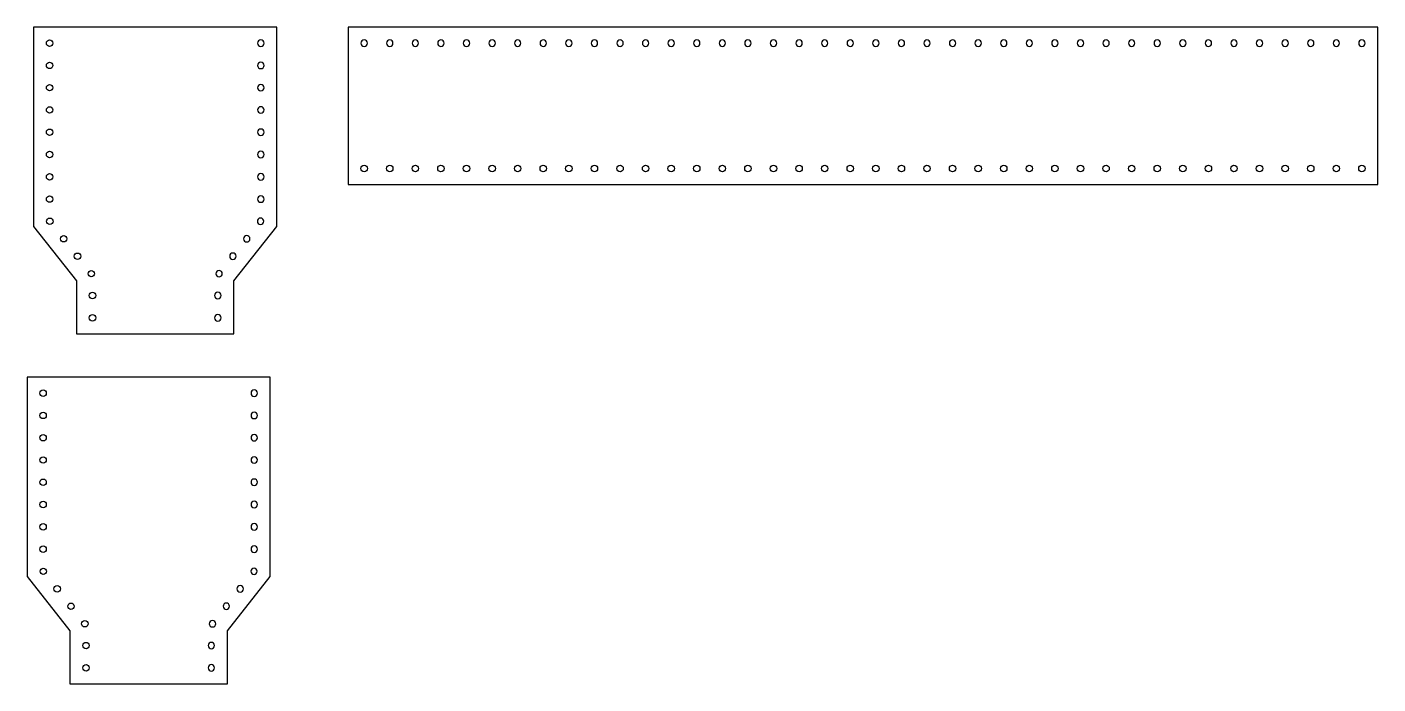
# Model space of a CAD drawing. Header units: millimetres. Extents: x 1766 to 2081, y 1828 to 1981.
import ezdxf

# ---------------------------------------------------------------- set-up
doc = ezdxf.new("R2010")
doc.units = ezdxf.units.MM

# ---------------------------------------------------------------- blocks, each defined once
blk = doc.blocks.new('*U31')
blk.add_circle((0, 0), 0.75)
blk = doc.blocks.new('*U33')
at = {"color": 0, "linetype": 'ByBlock', "lineweight": -2, "transparency": 16777216}
for p in [(2350.84, 2266.31), (2356.8, 2266.31), (2362.76, 2266.31), (2368.72, 2266.31), (2374.69, 2266.31), (2380.65, 2266.31), (2386.61, 2266.31), (2392.57, 2266.31), (2398.53, 2266.31), (2404.49, 2266.31), (2410.46, 2266.31), (2416.42, 2266.31), (2422.38, 2266.31), (2428.34, 2266.31), (2434.3, 2266.31), (2440.26, 2266.31), (2446.22, 2266.31), (2452.19, 2266.31), (2458.15, 2266.31), (2464.11, 2266.31), (2470.07, 2266.31), (2476.03, 2266.31), (2481.99, 2266.31), (2487.96, 2266.31), (2493.92, 2266.31), (2499.88, 2266.31), (2505.84, 2266.31), (2511.8, 2266.31), (2517.76, 2266.31), (2523.72, 2266.31), (2529.69, 2266.31), (2535.65, 2266.31), (2541.61, 2266.31), (2547.57, 2266.31), (2553.53, 2266.31), (2559.49, 2266.31), (2565.46, 2266.31), (2571.42, 2266.31), (2577.38, 2266.31), (2583.34, 2266.31)]:
    blk.add_blockref('*U31', p, dxfattribs=at)
blk = doc.blocks.new('*U34')
blk.add_circle((0, 0), 0.75)
blk = doc.blocks.new('*U35')
at = {"color": 0, "linetype": 'ByBlock', "lineweight": -2, "transparency": 16777216}
for p in [(2350.84, 2266.31), (2356.8, 2266.31), (2362.76, 2266.31), (2368.72, 2266.31), (2374.69, 2266.31), (2380.65, 2266.31), (2386.61, 2266.31), (2392.57, 2266.31), (2398.53, 2266.31), (2404.49, 2266.31), (2410.46, 2266.31), (2416.42, 2266.31), (2422.38, 2266.31), (2428.34, 2266.31), (2434.3, 2266.31), (2440.26, 2266.31), (2446.22, 2266.31), (2452.19, 2266.31), (2458.15, 2266.31), (2464.11, 2266.31), (2470.07, 2266.31), (2476.03, 2266.31), (2481.99, 2266.31), (2487.96, 2266.31), (2493.92, 2266.31), (2499.88, 2266.31), (2505.84, 2266.31), (2511.8, 2266.31), (2517.76, 2266.31), (2523.72, 2266.31), (2529.69, 2266.31), (2535.65, 2266.31), (2541.61, 2266.31), (2547.57, 2266.31), (2553.53, 2266.31), (2559.49, 2266.31), (2565.46, 2266.31), (2571.42, 2266.31), (2577.38, 2266.31), (2583.34, 2266.31)]:
    blk.add_blockref('*U34', p, dxfattribs=at)
blk = doc.blocks.new('*U36')
blk.add_circle((0, 0), 0.75)
blk = doc.blocks.new('*U37')
at = {"color": 0, "linetype": 'ByBlock', "lineweight": -2, "transparency": 16777216}
for p, rotation in [((2221.78, 2325.56), 270), ((2221.78, 2320.37), 270), ((2221.78, 2315.18), 270), ((2221.78, 2309.99), 270), ((2221.78, 2304.8), 270), ((2221.78, 2299.61), 270), ((2221.78, 2294.41), 270), ((2221.78, 2289.22), 270), ((2221.83, 2284.05), 308.382260233555), ((2225.06, 2279.98), 308.382260233555), ((2228.28, 2275.91), 308.382260233555), ((2231.5, 2271.84), 308.382260233555), ((2231.78, 2266.75), 270), ((2231.78, 2261.56), 270)]:
    blk.add_blockref('*U36', p, dxfattribs=dict(at, rotation=rotation))
blk = doc.blocks.new('*U38')
blk.add_circle((0, 0), 0.75)
blk = doc.blocks.new('*U39')
at = {"color": 0, "linetype": 'ByBlock', "lineweight": -2, "transparency": 16777216}
for p, rotation in [((2221.78, 2325.56), 270), ((2221.78, 2320.37), 270), ((2221.78, 2315.18), 270), ((2221.78, 2309.99), 270), ((2221.78, 2304.8), 270), ((2221.78, 2299.61), 270), ((2221.78, 2294.41), 270), ((2221.78, 2289.22), 270), ((2221.83, 2284.05), 308.382260233555), ((2225.06, 2279.98), 308.382260233555), ((2228.28, 2275.91), 308.382260233555), ((2231.5, 2271.84), 308.382260233555), ((2231.78, 2266.75), 270), ((2231.78, 2261.56), 270)]:
    blk.add_blockref('*U38', p, dxfattribs=dict(at, rotation=rotation))
blk = doc.blocks.new('*U46')
blk.add_circle((0, 0), 0.75)
blk = doc.blocks.new('*U48')
at = {"color": 0, "linetype": 'ByBlock', "lineweight": -2, "transparency": 16777216}
for p, rotation in [((2221.78, 2325.56), 270), ((2221.78, 2320.37), 270), ((2221.78, 2315.18), 270), ((2221.78, 2309.99), 270), ((2221.78, 2304.8), 270), ((2221.78, 2299.61), 270), ((2221.78, 2294.41), 270), ((2221.78, 2289.22), 270), ((2221.83, 2284.05), 308.382260233555), ((2225.06, 2279.98), 308.382260233555), ((2228.28, 2275.91), 308.382260233555), ((2231.5, 2271.84), 308.382260233555), ((2231.78, 2266.75), 270), ((2231.78, 2261.56), 270)]:
    blk.add_blockref('*U46', p, dxfattribs=dict(at, rotation=rotation))
blk = doc.blocks.new('*U49')
blk.add_circle((0, 0), 0.75)
blk = doc.blocks.new('*U50')
at = {"color": 0, "linetype": 'ByBlock', "lineweight": -2, "transparency": 16777216}
for p, rotation in [((2221.78, 2325.56), 270), ((2221.78, 2320.37), 270), ((2221.78, 2315.18), 270), ((2221.78, 2309.99), 270), ((2221.78, 2304.8), 270), ((2221.78, 2299.61), 270), ((2221.78, 2294.41), 270), ((2221.78, 2289.22), 270), ((2221.83, 2284.05), 308.382260233555), ((2225.06, 2279.98), 308.382260233555), ((2228.28, 2275.91), 308.382260233555), ((2231.5, 2271.84), 308.382260233555), ((2231.78, 2266.75), 270), ((2231.78, 2261.56), 270)]:
    blk.add_blockref('*U49', p, dxfattribs=dict(at, rotation=rotation))

msp = doc.modelspace()

# ---------------------------------------------------------------- linework, layer by layer
for points in [[(1814.46, 1909.85), (1814.46, 1922.22), (1824.46, 1934.85), (1824.46, 1981.35), (1767.76, 1981.35), (1767.76, 1934.85), (1777.76, 1922.22), (1777.76, 1909.85)], [(2081.07, 1981.35), (1841.07, 1981.35), (1841.07, 1944.65), (2081.07, 1944.65)], [(1812.94, 1828.3), (1812.94, 1840.67), (1822.94, 1853.3), (1822.94, 1899.8), (1766.24, 1899.8), (1766.24, 1853.3), (1776.24, 1840.67), (1776.24, 1828.3)]]:
    msp.add_lwpolyline(points, close=True)

# ---------------------------------------------------------------- block references
for name, p in [('*U37', (-450.27, -347.96)), ('*U33', (-506.02, -317.92)), ('*U48', (-451.79, -429.51))]:
    msp.add_blockref(name, p)
at = {"xscale": -1}
for name, p in [('*U39', (4042.5, -347.96)), ('*U50', (4040.97, -429.51))]:
    msp.add_blockref(name, p, dxfattribs=at)
at = {"xscale": -1, "rotation": 180}
msp.add_blockref('*U35', (-506.02, 4243.91), dxfattribs=at)

doc.saveas('drawing.dxf')
